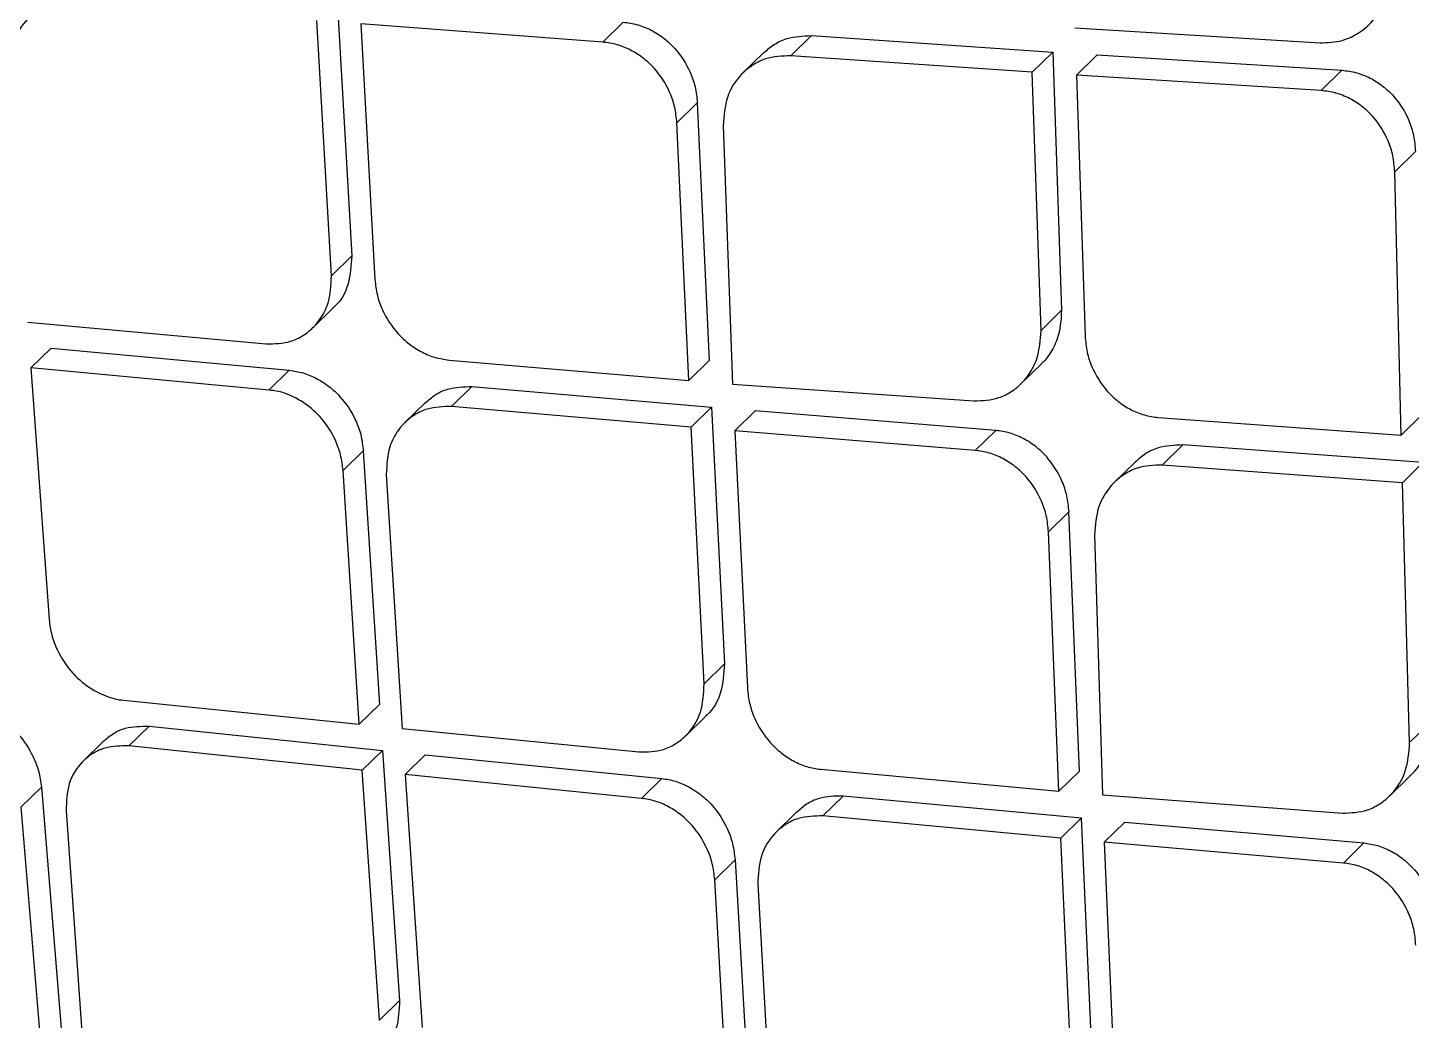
# Model space of a CAD drawing. Extents: x 525 to 613, y 487 to 635.
# Drawn here: x 601.871 to 602.765, y 579.574 to 580.215 of the extents above; entities that cross this region are included whole.
import ezdxf

# ---------------------------------------------------------------- set-up
doc = ezdxf.new("R2010")
doc.units = 0
doc.header["$MEASUREMENT"] = 0
doc.layers.add('1', color=4, linetype='Continuous')
doc.layers.add('STD TEST', color=3, linetype='Continuous')

# ---------------------------------------------------------------- blocks, each defined once
blk = doc.blocks.new('2023 VANGUARD')
at = {"layer": '1', "color": 3, "linetype": 'Continuous', "lineweight": 25}
for p, q in [((33.11121, -12.45815), (33.1205, -12.62311)), ((33.10739, -12.63595), (33.09804, -12.47104)), ((33.12639, -12.47323), (33.13551, -12.63837)), ((33.28275, -12.48503), (33.12639, -12.47323)), ((33.28275, -12.48503), (33.29596, -12.4721)), ((33.40432, -12.49378), (33.41757, -12.4808)), ((33.41757, -12.48081), (33.57354, -12.49141)), ((33.58791, -12.47567), (33.74637, -12.48543)), ((33.56022, -12.50445), (33.57352, -12.49143)), ((33.57354, -12.49141), (33.57923, -12.65823)), ((33.38659, -12.49196), (33.37336, -12.50492)), ((33.56022, -12.50445), (33.40432, -12.49378)), ((33.6022, -12.49329), (33.58889, -12.50633)), ((33.6022, -12.49329), (33.76049, -12.50321)), ((33.56597, -12.67122), (33.56022, -12.50445)), ((33.58888, -12.50633), (33.59446, -12.67494)), ((33.74711, -12.51631), (33.58889, -12.50633)), ((33.74711, -12.51631), (33.76048, -12.50322)), ((33.33065, -12.53705), (33.34386, -12.52413)), ((33.34386, -12.52412), (33.35158, -12.69064)), ((33.33839, -12.70354), (33.33065, -12.53705)), ((33.36056, -12.53881), (33.36659, -12.70588)), ((33.79454, -12.56879), (33.80791, -12.5557)), ((33.79868, -12.73881), (33.79454, -12.56879)), ((33.10739, -12.63595), (33.1205, -12.62311)), ((33.09536, -12.66957), (33.10847, -12.65674)), ((33.56597, -12.67122), (33.57923, -12.65823)), ((32.91111, -12.66591), (33.06517, -12.67997)), ((32.91318, -12.69549), (32.92623, -12.68271)), ((32.92623, -12.68271), (33.08011, -12.69695)), ((32.91318, -12.69549), (32.92498, -12.858)), ((33.06702, -12.70977), (32.91319, -12.69549)), ((33.06702, -12.70977), (33.0801, -12.69696)), ((33.18341, -12.69039), (33.33839, -12.70354)), ((33.33839, -12.70354), (33.35157, -12.69064)), ((33.55303, -12.70573), (33.56628, -12.69275)), ((33.36659, -12.70588), (33.52264, -12.71678)), ((33.18509, -12.72035), (33.19822, -12.7075)), ((33.19822, -12.7075), (33.35302, -12.72082)), ((33.16797, -12.71795), (33.15486, -12.73079)), ((33.33985, -12.73373), (33.18509, -12.72035)), ((33.33985, -12.73373), (33.35301, -12.72085)), ((33.35303, -12.72082), (33.3614, -12.88669)), ((33.3812, -12.72319), (33.36802, -12.73609)), ((33.5367, -12.73583), (33.3812, -12.72319)), ((33.64183, -12.72748), (33.79868, -12.73881)), ((33.79868, -12.73881), (33.81202, -12.72574)), ((33.34827, -12.89955), (33.33985, -12.73373)), ((33.52347, -12.74879), (33.36802, -12.73609)), ((33.36802, -12.73609), (33.37621, -12.90214)), ((33.52347, -12.74879), (33.53669, -12.73584)), ((33.11493, -12.76178), (33.12801, -12.74897)), ((33.12801, -12.74896), (33.1384, -12.91287)), ((33.64436, -12.7582), (33.65764, -12.7452)), ((33.81282, -12.75657), (33.65764, -12.7452)), ((33.62674, -12.75627), (33.61348, -12.76926)), ((33.79948, -12.76964), (33.64436, -12.7582)), ((33.8128, -12.75659), (33.79948, -12.76963)), ((33.12534, -12.92565), (33.11493, -12.76178)), ((33.14288, -12.76435), (33.15306, -12.92845)), ((33.80417, -12.93744), (33.79948, -12.76964)), ((33.57082, -12.80135), (33.58404, -12.78841)), ((33.59076, -12.95589), (33.58405, -12.78839)), ((33.57757, -12.96881), (33.57081, -12.80135)), ((33.60056, -12.80327), (33.6056, -12.97131)), ((33.34827, -12.89955), (33.3614, -12.88669)), ((32.97294, -12.90997), (33.12534, -12.92565)), ((33.12534, -12.92565), (33.1384, -12.91287)), ((33.33614, -12.93326), (33.34926, -12.92042)), ((32.97658, -12.9396), (32.98959, -12.92686)), ((32.9896, -12.92686), (33.14035, -12.94257)), ((33.15307, -12.92845), (33.30608, -12.94353)), ((33.80417, -12.93744), (33.81746, -12.92442)), ((32.96009, -12.93658), (32.94709, -12.94931)), ((33.1273, -12.95535), (32.97658, -12.9396)), ((33.14033, -12.94259), (33.12729, -12.95535)), ((33.14035, -12.94257), (33.15142, -13.10412)), ((33.16805, -12.9454), (33.15499, -12.95818)), ((33.16805, -12.9454), (33.32088, -12.96066)), ((33.13841, -13.11687), (33.12729, -12.95535)), ((33.42355, -12.95472), (33.57757, -12.96881)), ((33.57757, -12.96881), (33.59076, -12.95589)), ((33.30777, -12.97349), (33.15499, -12.95818)), ((33.15499, -12.95818), (33.16597, -13.12149)), ((33.30777, -12.97349), (33.32086, -12.96067)), ((33.79108, -12.97209), (33.80436, -12.95909)), ((32.90699, -12.97889), (32.91996, -12.96619)), ((32.91996, -12.96618), (32.93322, -13.12727)), ((33.42507, -12.98484), (33.43821, -12.97197)), ((33.59204, -12.98625), (33.43821, -12.97198)), ((33.6056, -12.97131), (33.76077, -12.98307)), ((32.92027, -13.13995), (32.90698, -12.97889)), ((32.9359, -12.98163), (32.94752, -13.14321)), ((33.40809, -12.98229), (33.39496, -12.99515)), ((33.57885, -12.99917), (33.42507, -12.98484)), ((33.57885, -12.99917), (33.59202, -12.98627)), ((33.59946, -13.15305), (33.59204, -12.98625)), ((33.60685, -13.00169), (33.62005, -12.98877)), ((33.62005, -12.98877), (33.77466, -13.00229)), ((33.58631, -13.16592), (33.57885, -12.99916)), ((33.60685, -13.00169), (33.61407, -13.16869)), ((33.7614, -13.01527), (33.60685, -13.0017)), ((33.7614, -13.01527), (33.77465, -13.0023)), ((33.35512, -13.02605), (33.36822, -13.01323)), ((33.36822, -13.01322), (33.37774, -13.17797)), ((33.36467, -13.19077), (33.35512, -13.02605)), ((33.38289, -13.02881), (33.3922, -13.19376)), ((33.13841, -13.11687), (33.15142, -13.10412))]:
    blk.add_line(p, q, dxfattribs=at)
for points, knots in [([(30.85604, -7.78973), (30.87023, -7.79769), (30.90736, -7.81853), (30.975, -7.85634), (31.05355, -7.90034), (31.13035, -7.94384), (31.19575, -7.98148), (31.25745, -8.01782), (31.3195, -8.0549), (31.43174, -8.12281), (31.59052, -8.22141), (31.84666, -8.38669), (32.1511, -8.59451), (32.52039, -8.865), (32.89947, -9.16414), (33.2837, -9.49534), (33.68402, -9.87273), (34.09763, -10.30491), (34.51881, -10.79647), (34.87111, -11.25448), (35.16278, -11.66777), (35.33874, -11.93472), (35.45001, -12.11089), (35.50128, -12.19339), (35.55212, -12.27657), (35.6009, -12.35761), (35.65036, -12.44107), (35.6978, -12.52352), (35.73074, -12.58083), (35.74596, -12.60732)], [0, 0, 0, 0, 0.007015, 0.018363, 0.033423, 0.04585, 0.056436, 0.065972, 0.076735, 0.087613, 0.12255, 0.157338, 0.219068, 0.281467, 0.354683, 0.427219, 0.500115, 0.591822, 0.685047, 0.779146, 0.840884, 0.903128, 0.916964, 0.930722, 0.945004, 0.958992, 0.971501, 0.986828, 1, 1, 1, 1]), ([(30.84799, -7.80441), (31.05033, -7.91873), (31.45479, -8.14725), (32.03761, -8.53018), (32.59968, -8.94077), (33.13654, -9.38081), (33.64374, -9.85126), (34.12074, -10.3516), (34.56839, -10.8812), (34.98664, -11.43715), (35.37858, -12.01416), (35.61383, -12.41517), (35.73148, -12.61571)], [0, 0, 0, 0, 0.100345, 0.20059, 0.300906, 0.400755, 0.500092, 0.599382, 0.699069, 0.799349, 0.899659, 1, 1, 1, 1]), ([(30.72811, -8.55425), (30.9452, -8.68348), (31.37939, -8.94195), (31.99822, -9.38061), (32.58966, -9.85506), (33.14768, -10.36867), (33.66887, -10.91952), (34.1515, -11.50422), (34.59897, -12.11674), (34.86409, -12.54704), (34.99665, -12.76219)], [0, 0, 0, 0, 0.125001, 0.250001, 0.375003, 0.499997, 0.624991, 0.749994, 0.874996, 1, 1, 1, 1]), ([(26.86626, -9.71163), (26.937, -9.78119), (27.08123, -9.92303), (27.28723, -10.12529), (27.47225, -10.30686), (27.62161, -10.45336), (27.74742, -10.57674), (27.86475, -10.69177), (27.98957, -10.81414), (28.14343, -10.96496), (28.33047, -11.14829), (28.5539, -11.36727), (28.79784, -11.60636), (29.17275, -11.97397), (29.66396, -12.45618), (30.25796, -13.04067), (30.92405, -13.69727), (31.66543, -14.42984), (32.3021, -15.06045), (32.75601, -15.50987), (33.03915, -15.79017), (33.34704, -16.09489), (33.66616, -16.4106), (33.88289, -16.62452), (33.98827, -16.72853)], [0, 0, 0, 0, 0.029767, 0.060688, 0.086611, 0.107534, 0.123455, 0.139475, 0.15683, 0.175896, 0.204115, 0.235405, 0.26976, 0.306593, 0.392938, 0.476282, 0.556631, 0.673578, 0.789035, 0.825555, 0.865273, 0.90861, 0.955567, 1, 1, 1, 1]), ([(33.08905, -17.85546), (32.84694, -17.53446), (32.36519, -16.89571), (31.58632, -15.9847), (30.78891, -15.09995), (29.96695, -14.24143), (29.13183, -13.40822), (28.28606, -12.59634), (27.42007, -11.81414), (26.52306, -11.05649), (25.89603, -10.58596), (25.58073, -10.34935)], [0, 0, 0, 0, 0.113392, 0.225638, 0.337341, 0.448782, 0.560233, 0.669481, 0.778832, 0.888788, 1, 1, 1, 1]), ([(33.74637, -12.48543), (33.7512, -12.48527), (33.75945, -12.48501), (33.77057, -12.47995), (33.78044, -12.47218), (33.78766, -12.46104), (33.79091, -12.44974), (33.79163, -12.44271), (33.7917, -12.43948), (33.7917, -12.43866), (33.7917, -12.43845), (33.7917, -12.43839), (33.7917, -12.43837), (33.7917, -12.43837)], [0, 0, 0, 0, 0.195523, 0.334549, 0.501065, 0.71827, 0.874025, 0.968, 0.991756, 0.997817, 0.999393, 0.999939, 1, 1, 1, 1]), ([(32.94231, -12.45861), (32.93675, -12.45878), (32.92809, -12.45904), (32.91785, -12.46406), (32.90886, -12.4714), (32.90087, -12.48414), (32.90033, -12.49648), (32.90006, -12.50265)], [0, 0, 0, 0, 0.232776, 0.362665, 0.501326, 0.750709, 1, 1, 1, 1]), ([(33.29597, -12.47208), (33.29904, -12.47249), (33.30514, -12.47332), (33.31401, -12.47695), (33.32217, -12.4821), (33.3315, -12.49068), (33.33857, -12.50172), (33.34285, -12.51403), (33.34353, -12.52069), (33.34388, -12.52411)], [0, 0, 0, 0, 0.127938, 0.253888, 0.378184, 0.501219, 0.735365, 0.863908, 1, 1, 1, 1]), ([(33.38668, -12.49207), (33.38885, -12.49014), (33.39327, -12.48619), (33.40352, -12.48141), (33.41213, -12.48103), (33.41757, -12.4808)], [0, 0, 0, 0, 0.261335, 0.533813, 1, 1, 1, 1]), ([(33.33065, -12.53705), (33.3303, -12.53363), (33.32962, -12.52698), (33.32533, -12.51466), (33.31826, -12.50362), (33.30894, -12.49505), (33.30079, -12.4899), (33.29191, -12.48626), (33.28582, -12.48544), (33.28275, -12.48502)], [0, 0, 0, 0, 0.136166, 0.26479, 0.499111, 0.621792, 0.746118, 0.872077, 1, 1, 1, 1]), ([(33.40432, -12.49378), (33.39868, -12.49401), (33.38991, -12.49438), (33.37949, -12.4996), (33.37028, -12.50713), (33.36194, -12.52007), (33.36102, -12.53256), (33.36056, -12.53881)], [0, 0, 0, 0, 0.233272, 0.363063, 0.501443, 0.750845, 1, 1, 1, 1]), ([(33.76049, -12.5032), (33.7636, -12.50358), (33.76977, -12.50434), (33.77872, -12.50794), (33.7869, -12.51312), (33.79618, -12.52179), (33.80308, -12.53297), (33.80712, -12.54545), (33.80766, -12.55221), (33.80793, -12.55568)], [0, 0, 0, 0, 0.128128, 0.254076, 0.378303, 0.501487, 0.735025, 0.863589, 1, 1, 1, 1]), ([(33.79454, -12.56879), (33.79426, -12.56532), (33.79372, -12.55856), (33.78967, -12.54607), (33.78277, -12.53489), (33.7735, -12.52623), (33.76533, -12.52106), (33.75638, -12.51745), (33.75021, -12.51669), (33.7471, -12.51631)], [0, 0, 0, 0, 0.136513, 0.26519, 0.498973, 0.621588, 0.745911, 0.871897, 1, 1, 1, 1]), ([(33.12051, -12.62311), (33.12012, -12.62927), (33.11934, -12.64158), (33.11343, -12.6526), (33.10873, -12.65634), (33.10837, -12.65662)], [0, 0, 0, 0, 0.480543, 0.960591, 1, 1, 1, 1]), ([(33.06517, -12.67997), (33.07062, -12.67985), (33.07918, -12.67965), (33.08941, -12.67471), (33.09566, -12.66966), (33.1012, -12.66278), (33.10661, -12.65244), (33.1071, -12.64216), (33.10739, -12.63595)], [0, 0, 0, 0, 0.22918, 0.359768, 0.500814, 0.587512, 0.750848, 1, 1, 1, 1]), ([(33.1355, -12.63837), (33.13589, -12.64174), (33.13664, -12.64831), (33.14102, -12.66054), (33.14816, -12.67157), (33.15753, -12.6802), (33.16567, -12.6854), (33.17443, -12.68907), (33.18041, -12.68995), (33.18341, -12.6904)], [0, 0, 0, 0, 0.135286, 0.263575, 0.498697, 0.623233, 0.748114, 0.873613, 1, 1, 1, 1]), ([(33.57924, -12.65823), (33.57882, -12.66461), (33.57814, -12.67501), (33.57233, -12.6855), (33.56861, -12.69072), (33.56655, -12.69235), (33.56618, -12.69264)], [0, 0, 0, 0, 0.480226, 0.781591, 0.960804, 1, 1, 1, 1]), ([(33.52264, -12.71678), (33.52814, -12.71653), (33.53679, -12.71613), (33.54716, -12.71088), (33.55354, -12.70561), (33.55923, -12.69851), (33.56484, -12.68794), (33.56554, -12.67752), (33.56597, -12.67122)], [0, 0, 0, 0, 0.228659, 0.359393, 0.500904, 0.588008, 0.750947, 1, 1, 1, 1]), ([(33.59445, -12.67493), (33.59477, -12.67837), (33.59538, -12.68506), (33.59952, -12.69746), (33.60648, -12.70863), (33.61577, -12.71735), (33.62392, -12.72259), (33.63275, -12.72624), (33.63879, -12.72707), (33.64183, -12.72749)], [0, 0, 0, 0, 0.135842, 0.264231, 0.498388, 0.623062, 0.747963, 0.873481, 1, 1, 1, 1]), ([(33.08011, -12.69694), (33.08312, -12.6974), (33.0891, -12.69831), (33.09785, -12.70201), (33.10595, -12.7072), (33.11525, -12.71577), (33.12239, -12.72673), (33.12684, -12.73894), (33.12762, -12.74555), (33.12803, -12.74896)], [0, 0, 0, 0, 0.127091, 0.252741, 0.377195, 0.500825, 0.734146, 0.86307, 1, 1, 1, 1]), ([(33.11493, -12.76178), (33.11453, -12.75838), (33.11373, -12.75176), (33.10928, -12.73955), (33.10211, -12.72856), (33.09277, -12.71995), (33.08372, -12.71423), (33.07506, -12.71067), (33.06905, -12.70999), (33.06702, -12.70976)], [0, 0, 0, 0, 0.136956, 0.265922, 0.499364, 0.624604, 0.749369, 0.915057, 1, 1, 1, 1]), ([(33.16807, -12.71806), (33.17013, -12.71622), (33.17438, -12.71242), (33.18437, -12.70787), (33.19285, -12.70764), (33.19822, -12.7075)], [0, 0, 0, 0, 0.2571059, 0.5302979, 1, 1, 1, 1]), ([(33.18509, -12.72035), (33.17967, -12.72048), (33.17113, -12.72067), (33.16088, -12.7256), (33.15563, -12.72982), (33.15231, -12.7335), (33.14884, -12.73794), (33.14364, -12.74768), (33.14316, -12.75815), (33.14288, -12.76435)], [0, 0, 0, 0, 0.227491, 0.358528, 0.500884, 0.528148, 0.578978, 0.7509, 1, 1, 1, 1]), ([(33.58406, -12.78839), (33.58373, -12.78493), (33.58308, -12.77821), (33.57888, -12.76584), (33.57193, -12.75473), (33.56271, -12.74605), (33.5546, -12.74081), (33.54579, -12.73711), (33.53974, -12.73626), (33.5367, -12.73582)], [0, 0, 0, 0, 0.137196, 0.266066, 0.498501, 0.6224793, 0.747045, 0.8727682, 1, 1, 1, 1]), ([(33.57082, -12.80135), (33.57048, -12.79789), (33.56984, -12.79116), (33.56563, -12.77877), (33.55868, -12.76767), (33.54946, -12.759), (33.54136, -12.75377), (33.53255, -12.75007), (33.52651, -12.74921), (33.52347, -12.74878)], [0, 0, 0, 0, 0.137314, 0.266335, 0.499172, 0.622495, 0.747096, 0.872814, 1, 1, 1, 1]), ([(33.65764, -12.7452), (33.65216, -12.74542), (33.64352, -12.74577), (33.63332, -12.75058), (33.62896, -12.75448), (33.62683, -12.75638)], [0, 0, 0, 0, 0.47175, 0.743319, 1, 1, 1, 1]), ([(33.64436, -12.7582), (33.63887, -12.7584), (33.63021, -12.75871), (33.61976, -12.76385), (33.61334, -12.76902), (33.60756, -12.77605), (33.60183, -12.78654), (33.60104, -12.79699), (33.60056, -12.80327)], [0, 0, 0, 0, 0.227603, 0.35863, 0.500978, 0.58554, 0.751, 1, 1, 1, 1]), ([(32.92497, -12.858), (32.92542, -12.86135), (32.92628, -12.86788), (32.93083, -12.87999), (32.93808, -12.89095), (32.94742, -12.89957), (32.95661, -12.90553), (32.96474, -12.90863), (32.9705, -12.90987), (32.97233, -12.90995), (32.97294, -12.90998)], [0, 0, 0, 0, 0.135926, 0.264493, 0.49889, 0.625006, 0.749374, 0.92518, 0.975192, 1, 1, 1, 1]), ([(33.36141, -12.88669), (33.36098, -12.89288), (33.36014, -12.90525), (33.3542, -12.91629), (33.34951, -12.92003), (33.34917, -12.92031)], [0, 0, 0, 0, 0.481282, 0.961404, 1, 1, 1, 1]), ([(33.30608, -12.94354), (33.31156, -12.94344), (33.32012, -12.94328), (33.33031, -12.93832), (33.33925, -12.93101), (33.34727, -12.91819), (33.34794, -12.90577), (33.34827, -12.89955)], [0, 0, 0, 0, 0.23163, 0.361797, 0.501342, 0.750501, 1, 1, 1, 1]), ([(33.3762, -12.90214), (33.37657, -12.90556), (33.37729, -12.91221), (33.3816, -12.9245), (33.38863, -12.9356), (33.39788, -12.94432), (33.40597, -12.94961), (33.41466, -12.95334), (33.42058, -12.95426), (33.42355, -12.95472)], [0, 0, 0, 0, 0.13656, 0.26527, 0.498649, 0.624108, 0.749296, 0.874498, 1, 1, 1, 1]), ([(32.87198, -12.91423), (32.87492, -12.91473), (32.88079, -12.91573), (32.89223, -12.9207), (32.90493, -12.93051), (32.91395, -12.94411), (32.9186, -12.9562), (32.9195, -12.96278), (32.91997, -12.96618)], [0, 0, 0, 0, 0.126342, 0.251905, 0.500004, 0.731955, 0.861551, 1, 1, 1, 1]), ([(32.96017, -12.93667), (32.96218, -12.9349), (32.9663, -12.93127), (32.97603, -12.92696), (32.98432, -12.9269), (32.98959, -12.92686)], [0, 0, 0, 0, 0.258748, 0.528183, 1, 1, 1, 1]), ([(33.80424, -12.95896), (33.80469, -12.9586), (33.80957, -12.95462), (33.81589, -12.94318), (33.81694, -12.93068), (33.81747, -12.92443)], [0, 0, 0, 0, 0.048466, 0.524127, 1, 1, 1, 1]), ([(33.76077, -12.98307), (33.7663, -12.98283), (33.77494, -12.98247), (33.7853, -12.97719), (33.79445, -12.96954), (33.80275, -12.95637), (33.8037, -12.94375), (33.80418, -12.93744)], [0, 0, 0, 0, 0.230498, 0.360934, 0.501358, 0.750569, 1, 1, 1, 1]), ([(32.97658, -12.9396), (32.97126, -12.93962), (32.96291, -12.93966), (32.95298, -12.94428), (32.94428, -12.95122), (32.93658, -12.96355), (32.93612, -12.9756), (32.9359, -12.98163)], [0, 0, 0, 0, 0.230231, 0.360701, 0.501171, 0.750446, 1, 1, 1, 1]), ([(33.32088, -12.96065), (33.32385, -12.96112), (33.32976, -12.96207), (33.33844, -12.96583), (33.34649, -12.9711), (33.35567, -12.97976), (33.3627, -12.99077), (33.36708, -13.00306), (33.36784, -13.00976), (33.36823, -13.01322)], [0, 0, 0, 0, 0.126147, 0.251464, 0.37621, 0.500621, 0.732003, 0.861492, 1, 1, 1, 1]), ([(33.35512, -13.02605), (33.35473, -13.02259), (33.35397, -13.0159), (33.34958, -13.00361), (33.34256, -12.99261), (33.33338, -12.98395), (33.32534, -12.97867), (33.31666, -12.97491), (33.31074, -12.97396), (33.30777, -12.97348)], [0, 0, 0, 0, 0.13851, 0.268005, 0.499404, 0.623447, 0.7483, 0.873732, 1, 1, 1, 1]), ([(33.43821, -12.97197), (33.43277, -12.9721), (33.42425, -12.97229), (33.41434, -12.97688), (33.41018, -12.98062), (33.40819, -12.98241)], [0, 0, 0, 0, 0.478663, 0.750395, 1, 1, 1, 1]), ([(33.42507, -12.98484), (33.41962, -12.98494), (33.41108, -12.9851), (33.40086, -12.99004), (33.39188, -12.99736), (33.38386, -13.01019), (33.38321, -13.0226), (33.38288, -13.02881)], [0, 0, 0, 0, 0.230024, 0.360604, 0.501369, 0.750549, 1, 1, 1, 1]), ([(33.77466, -13.00229), (33.77767, -13.00273), (33.78366, -13.00362), (33.79239, -13.00735), (33.80045, -13.01266), (33.80957, -13.02142), (33.81642, -13.0326), (33.82055, -13.04507), (33.82115, -13.05187), (33.82146, -13.05539)], [0, 0, 0, 0, 0.126275, 0.251524, 0.37612, 0.50054, 0.731894, 0.861395, 1, 1, 1, 1]), ([(33.8082, -13.06838), (33.80789, -13.06486), (33.80728, -13.05806), (33.80315, -13.0456), (33.79631, -13.03442), (33.7872, -13.02567), (33.77915, -13.02036), (33.77041, -13.01661), (33.76441, -13.01571), (33.7614, -13.01527)], [0, 0, 0, 0, 0.138543, 0.268019, 0.499421, 0.623299, 0.74811, 0.873553, 1, 1, 1, 1]), ([(33.15142, -13.10412), (33.15113, -13.11019), (33.15055, -13.1223), (33.14489, -13.13303), (33.14038, -13.13664), (33.14003, -13.13691)], [0, 0, 0, 0, 0.480987, 0.960679, 1, 1, 1, 1])]:
    blk.add_open_spline(points, degree=3, knots=knots, dxfattribs=at)
blk = doc.blocks.new('2026 Vanguard')
at = {"layer": 'STD TEST', "color": 1}
blk.add_blockref('2023 VANGUARD', (44.16134, 88.20897), dxfattribs=at)

msp = doc.modelspace()

# ---------------------------------------------------------------- block references
at = {"layer": '1'}
msp.add_blockref('2026 Vanguard', (524.79847, 504.48213), dxfattribs=at)

doc.saveas('drawing.dxf')
